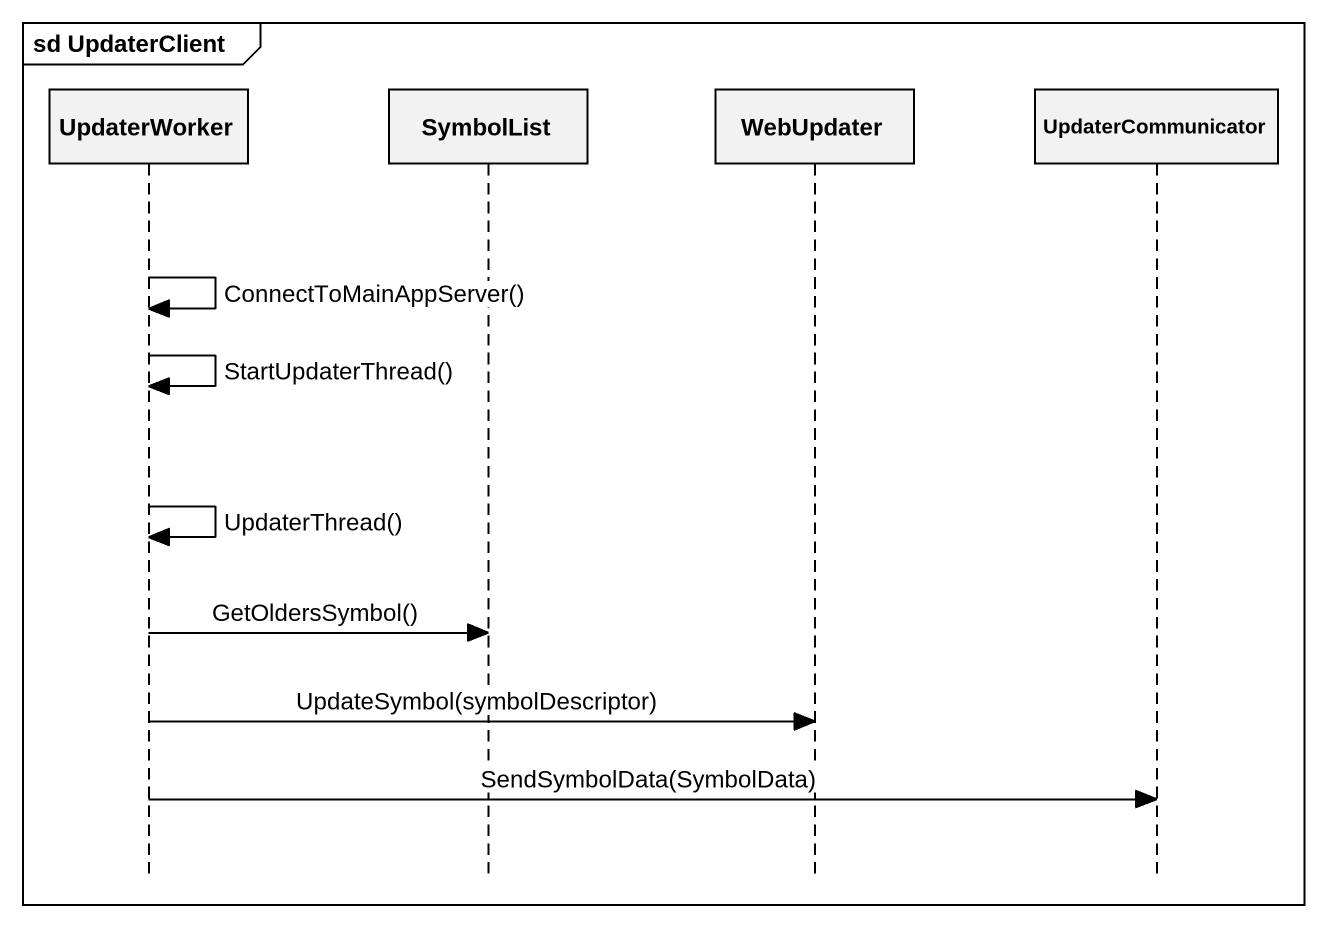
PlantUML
@startuml
mainframe sd UpdaterClient
hide footbox
participant UpdaterWorker
participant SymbolList
participant WebUpdater
participant UpdaterCommunicator

UpdaterWorker -> UpdaterWorker : ConnectToMainAppServer()
UpdaterWorker -> UpdaterWorker : StartUpdaterThread()
UpdaterWorker -> UpdaterWorker : UpdaterThread()
UpdaterWorker -> SymbolList : GetOldersSymbol()
UpdaterWorker -> WebUpdater : UpdateSymbol(symbolDescriptor)
UpdaterWorker -> UpdaterCommunicator : SendSymbolData(SymbolData)
@enduml
